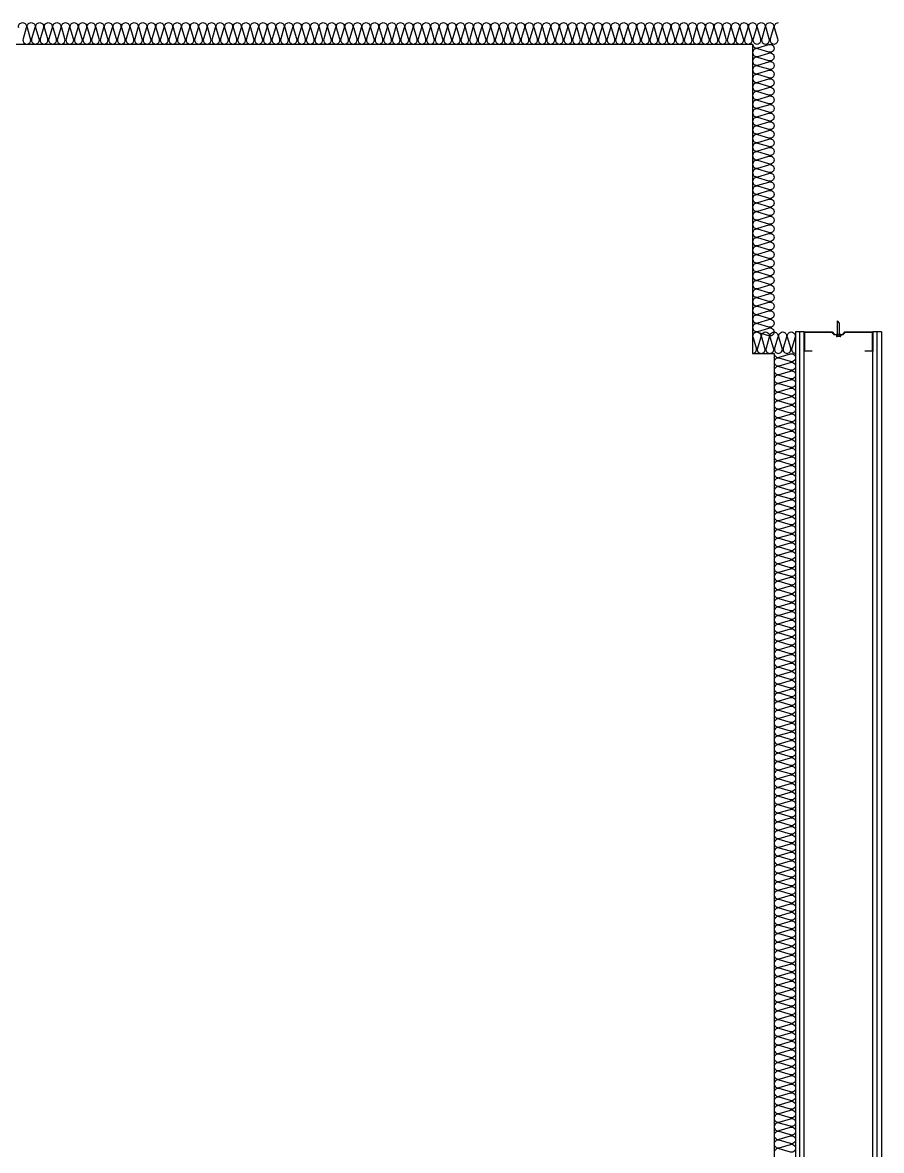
# Model space of a CAD drawing. Header units: millimetres. Extents: x 19868 to 801382, y -4805 to 85279.
# Drawn here: x 770888 to 772888, y 40724 to 43349 of the extents above; entities that cross this region are included whole.
import ezdxf

# ---------------------------------------------------------------- set-up
doc = ezdxf.new("R2010")
doc.units = ezdxf.units.MM
doc.header["$LTSCALE"] = 250
for name, color, linetype in [('8입면선', 8, 'Continuous'), ('A-WALL-D', 7, 'Continuous'), ('GAGAM-DT', 7, 'Continuous'), ('ISL', 251, 'Continuous'), ('입면', 7, 'Continuous')]:
    doc.layers.add(name, color=color, linetype=linetype)

# ---------------------------------------------------------------- blocks, each defined once
blk = doc.blocks.new('*U293')
at = {"layer": '8입면선', "color": 8}
for p, q in [((3316397.6, 471911.4), (3316397.6, 479611.4)), ((3316577.6, 471911.4), (3316577.6, 479611.4))]:
    blk.add_line(p, q, dxfattribs=at)
at = {"layer": 'A-WALL-D'}
for p, q in [((3316387.6, 479611.4), (3316387.6, 471911.4)), ((3316407.6, 479611.4), (3316387.6, 479611.4)), ((3316407.6, 471921.4), (3316407.6, 479611.4)), ((3316567.6, 471921.4), (3316567.6, 479611.4)), ((3316587.6, 479611.4), (3316567.6, 479611.4)), ((3316587.6, 479611.4), (3316587.6, 471911.4))]:
    blk.add_line(p, q, dxfattribs=at)
at = {"layer": 'GAGAM-DT', "color": 8}
for p, q in [((3316485.3, 479605.6), (3316485.3, 479637)), ((3316490.3, 479631.5), (3316485.3, 479637)), ((3316490.3, 479605.6), (3316490.3, 479631.5)), ((3316492.7, 479605.6), (3316482.8, 479605.6)), ((3316482.8, 479605.6), (3316482.8, 479602.1)), ((3316491.2, 479600.6), (3316484.3, 479600.6)), ((3316485.3, 479605.6), (3316485.3, 479600.6)), ((3316490.3, 479605.6), (3316490.3, 479600.6)), ((3316492.7, 479605.6), (3316492.7, 479602.1))]:
    blk.add_line(p, q, dxfattribs=at)
for centre, start, end in [((3316484.3, 479602.1), 180, 270), ((3316491.2, 479602.1), 270, 0)]:
    blk.add_arc(centre, 1.51, start, end, dxfattribs=at)
at = {"layer": '입면', "color": 6}
for p, q in [((3316407.6, 479566.4), (3316407.6, 479611.4)), ((3316407.6, 479611.4), (3316472.9, 479611.4)), ((3316472.4, 479610.2), (3316408.8, 479610.2)), ((3316408.8, 479610.2), (3316408.8, 479567.6)), ((3316477.4, 479604.4), (3316472.4, 479610.2)), ((3316472.9, 479611.4), (3316477.9, 479605.6)), ((3316497.8, 479604.4), (3316477.4, 479604.4)), ((3316477.9, 479605.6), (3316497.3, 479605.6)), ((3316497.3, 479605.6), (3316502.3, 479611.4)), ((3316502.8, 479610.2), (3316497.8, 479604.4)), ((3316502.3, 479611.4), (3316567.6, 479611.4)), ((3316566.4, 479610.2), (3316502.8, 479610.2)), ((3316566.4, 479567.6), (3316566.4, 479610.2)), ((3316567.6, 479611.4), (3316567.6, 479566.4)), ((3316425.4, 479566.4), (3316407.6, 479566.4)), ((3316408.8, 479567.6), (3316425.4, 479567.6)), ((3316425.4, 479567.6), (3316425.4, 479566.4)), ((3316549.8, 479566.4), (3316549.8, 479567.6)), ((3316549.8, 479567.6), (3316566.4, 479567.6)), ((3316567.6, 479566.4), (3316549.8, 479566.4))]:
    blk.add_line(p, q, dxfattribs=at)

msp = doc.modelspace()

# ---------------------------------------------------------------- linework, layer by layer
at = {"layer": 'ISL'}
for points in [[(770879.4, 43336.8, -0.509267), (770888.2, 43348.9, -0.509267), (770897, 43336.8), (770889.4, 43311.1, 1.372593), (770907, 43311.1), (770899.4, 43336.8, -0.509267), (770908.2, 43348.9, -0.509267), (770917, 43336.8), (770909.4, 43311.1, 1.372593), (770927, 43311.1), (770919.4, 43336.8, -0.509267), (770928.2, 43348.9, -0.509267), (770937, 43336.8), (770929.4, 43311.1, 1.372593), (770947, 43311.1), (770939.4, 43336.8, -0.509267), (770948.2, 43348.9, -0.509267), (770957, 43336.8), (770949.4, 43311.1, 1.372593), (770967, 43311.1), (770959.4, 43336.8, -0.509267), (770968.2, 43348.9, -0.509267), (770977, 43336.8), (770969.4, 43311.1, 1.372593), (770987, 43311.1), (770979.4, 43336.8, -0.509267), (770988.2, 43348.9, -0.509267), (770997, 43336.8), (770989.4, 43311.1, 1.372593), (771007, 43311.1), (770999.4, 43336.8, -0.509267), (771008.2, 43348.9, -0.509267), (771017, 43336.8), (771009.4, 43311.1, 1.372593), (771027, 43311.1), (771019.4, 43336.8, -0.509267), (771028.2, 43348.9, -0.509267), (771037, 43336.8), (771029.4, 43311.1, 1.372593), (771047, 43311.1), (771039.4, 43336.8, -0.509267), (771048.2, 43348.9, -0.509267), (771057, 43336.8), (771049.4, 43311.1, 1.372593), (771067, 43311.1), (771059.4, 43336.8, -0.509267), (771068.2, 43348.9, -0.509267), (771077, 43336.8), (771069.4, 43311.1, 1.372593), (771087, 43311.1), (771079.4, 43336.8, -0.509267), (771088.2, 43348.9, -0.509267), (771097, 43336.8), (771089.4, 43311.1, 1.372593), (771107, 43311.1), (771099.4, 43336.8, -0.509267), (771108.2, 43348.9, -0.509267), (771117, 43336.8), (771109.4, 43311.1, 1.372593), (771127, 43311.1), (771119.4, 43336.8, -0.509267), (771128.2, 43348.9, -0.509267), (771137, 43336.8), (771129.4, 43311.1, 1.372593), (771147, 43311.1), (771139.4, 43336.8, -0.509267), (771148.2, 43348.9, -0.509267), (771157, 43336.8), (771149.4, 43311.1, 1.372593), (771167, 43311.1), (771159.4, 43336.8, -0.509267), (771168.2, 43348.9, -0.509267), (771177, 43336.8), (771169.4, 43311.1, 1.372593), (771187, 43311.1), (771179.4, 43336.8, -0.509267), (771188.2, 43348.9, -0.509267), (771197, 43336.8), (771189.4, 43311.1, 1.372593), (771207, 43311.1), (771199.4, 43336.8, -0.509267), (771208.2, 43348.9, -0.509267), (771217, 43336.8), (771209.4, 43311.1, 1.372593), (771227, 43311.1), (771219.4, 43336.8, -0.509267), (771228.2, 43348.9, -0.509267), (771237, 43336.8), (771229.4, 43311.1, 1.372593), (771247, 43311.1), (771239.4, 43336.8, -0.509267), (771248.2, 43348.9, -0.509267), (771257, 43336.8), (771249.4, 43311.1, 1.372593), (771267, 43311.1), (771259.4, 43336.8, -0.509267), (771268.2, 43348.9, -0.509267), (771277, 43336.8), (771269.4, 43311.1, 1.372593), (771287, 43311.1), (771279.4, 43336.8, -0.509267), (771288.2, 43348.9, -0.509267), (771297, 43336.8), (771289.4, 43311.1, 1.372593), (771307, 43311.1), (771299.4, 43336.8, -0.509267), (771308.2, 43348.9, -0.509267), (771317, 43336.8), (771309.4, 43311.1, 1.372593), (771327, 43311.1), (771319.4, 43336.8, -0.509267), (771328.2, 43348.9, -0.509267), (771337, 43336.8), (771329.4, 43311.1, 1.372593), (771347, 43311.1), (771339.4, 43336.8, -0.509267), (771348.2, 43348.9, -0.509267), (771357, 43336.8), (771349.4, 43311.1, 1.372593), (771367, 43311.1), (771359.4, 43336.8, -0.509267), (771368.2, 43348.9, -0.509267), (771377, 43336.8), (771369.4, 43311.1, 1.372593), (771387, 43311.1), (771379.4, 43336.8, -0.509267), (771388.2, 43348.9, -0.509267), (771397, 43336.8), (771389.4, 43311.1, 1.372593), (771407, 43311.1), (771399.4, 43336.8, -0.509267), (771408.2, 43348.9, -0.509267), (771417, 43336.8), (771409.4, 43311.1, 1.372593), (771427, 43311.1), (771419.4, 43336.8, -0.509267), (771428.2, 43348.9, -0.509267), (771437, 43336.8), (771429.4, 43311.1, 1.372593), (771447, 43311.1), (771439.4, 43336.8, -0.509267), (771448.2, 43348.9, -0.509267), (771457, 43336.8), (771449.4, 43311.1, 1.372593), (771467, 43311.1), (771459.4, 43336.8, -0.509267), (771468.2, 43348.9, -0.509267), (771477, 43336.8), (771469.4, 43311.1, 1.372593), (771487, 43311.1), (771479.4, 43336.8, -0.509267), (771488.2, 43348.9, -0.509267), (771497, 43336.8), (771489.4, 43311.1, 1.372593), (771507, 43311.1), (771499.4, 43336.8, -0.509267), (771508.2, 43348.9, -0.509267), (771517, 43336.8), (771509.4, 43311.1, 1.372593), (771527, 43311.1), (771519.4, 43336.8, -0.509267), (771528.2, 43348.9, -0.509267), (771537, 43336.8), (771529.4, 43311.1, 1.372593), (771547, 43311.1), (771539.4, 43336.8, -0.509267), (771548.2, 43348.9, -0.509267), (771557, 43336.8), (771549.4, 43311.1, 1.372593), (771567, 43311.1), (771559.4, 43336.8, -0.509267), (771568.2, 43348.9, -0.509267), (771577, 43336.8), (771569.4, 43311.1, 1.372593), (771587, 43311.1), (771579.4, 43336.8, -0.509267), (771588.2, 43348.9, -0.509267), (771597, 43336.8), (771589.4, 43311.1, 1.372593), (771607, 43311.1), (771599.4, 43336.8, -0.509267), (771608.2, 43348.9, -0.509267), (771617, 43336.8), (771609.4, 43311.1, 1.372593), (771627, 43311.1), (771619.4, 43336.8, -0.509267), (771628.2, 43348.9, -0.509267), (771637, 43336.8), (771629.4, 43311.1, 1.372593), (771647, 43311.1), (771639.4, 43336.8, -0.509267), (771648.2, 43348.9, -0.509267), (771657, 43336.8), (771649.4, 43311.1, 1.372593), (771667, 43311.1), (771659.4, 43336.8, -0.509267), (771668.2, 43348.9, -0.509267), (771677, 43336.8), (771669.4, 43311.1, 1.372593), (771687, 43311.1), (771679.4, 43336.8, -0.509267), (771688.2, 43348.9, -0.509267), (771697, 43336.8), (771689.4, 43311.1, 1.372593), (771707, 43311.1), (771699.4, 43336.8, -0.509267), (771708.2, 43348.9, -0.509267), (771717, 43336.8), (771709.4, 43311.1, 1.372593), (771727, 43311.1), (771719.4, 43336.8, -0.509267), (771728.2, 43348.9, -0.509267), (771737, 43336.8), (771729.4, 43311.1, 1.372593), (771747, 43311.1), (771739.4, 43336.8, -0.509267), (771748.2, 43348.9, -0.509267), (771757, 43336.8), (771749.4, 43311.1, 1.372593), (771767, 43311.1), (771759.4, 43336.8, -0.509267), (771768.2, 43348.9, -0.509267), (771777, 43336.8), (771769.4, 43311.1, 1.372593), (771787, 43311.1), (771779.4, 43336.8, -0.509267), (771788.2, 43348.9, -0.509267), (771797, 43336.8), (771789.4, 43311.1, 1.372593), (771807, 43311.1), (771799.4, 43336.8, -0.509267), (771808.2, 43348.9, -0.509267), (771817, 43336.8), (771809.4, 43311.1, 1.372593), (771827, 43311.1), (771819.4, 43336.8, -0.509267), (771828.2, 43348.9, -0.509267), (771837, 43336.8), (771829.4, 43311.1, 1.372593), (771847, 43311.1), (771839.4, 43336.8, -0.509267), (771848.2, 43348.9, -0.509267), (771857, 43336.8), (771849.4, 43311.1, 1.372593), (771867, 43311.1), (771859.4, 43336.8, -0.509267), (771868.2, 43348.9, -0.509267), (771877, 43336.8), (771869.4, 43311.1, 1.372593), (771887, 43311.1), (771879.4, 43336.8, -0.509267), (771888.2, 43348.9, -0.509267), (771897, 43336.8), (771889.4, 43311.1, 1.372593), (771907, 43311.1), (771899.4, 43336.8, -0.509267), (771908.2, 43348.9, -0.509267), (771917, 43336.8), (771909.4, 43311.1, 1.372593), (771927, 43311.1), (771919.4, 43336.8, -0.509267), (771928.2, 43348.9, -0.509267), (771937, 43336.8), (771929.4, 43311.1, 1.372593), (771947, 43311.1), (771939.4, 43336.8, -0.509267), (771948.2, 43348.9, -0.509267), (771957, 43336.8), (771949.4, 43311.1, 1.372593), (771967, 43311.1), (771959.4, 43336.8, -0.509267), (771968.2, 43348.9, -0.509267), (771977, 43336.8), (771969.4, 43311.1, 1.372593), (771987, 43311.1), (771979.4, 43336.8, -0.509267), (771988.2, 43348.9, -0.509267), (771997, 43336.8), (771989.4, 43311.1, 1.372593), (772007, 43311.1), (771999.4, 43336.8, -0.509267), (772008.2, 43348.9, -0.509267), (772017, 43336.8), (772009.4, 43311.1, 1.372593), (772027, 43311.1), (772019.4, 43336.8, -0.509267), (772028.2, 43348.9, -0.509267), (772037, 43336.8), (772029.4, 43311.1, 1.372593), (772047, 43311.1), (772039.4, 43336.8, -0.509267), (772048.2, 43348.9, -0.509267), (772057, 43336.8), (772049.4, 43311.1, 1.372593), (772067, 43311.1), (772059.4, 43336.8, -0.509267), (772068.2, 43348.9, -0.509267), (772077, 43336.8), (772069.4, 43311.1, 1.372593), (772087, 43311.1), (772079.4, 43336.8, -0.509267), (772088.2, 43348.9, -0.509267), (772097, 43336.8), (772089.4, 43311.1, 1.372593), (772107, 43311.1), (772099.4, 43336.8, -0.509267), (772108.2, 43348.9, -0.509267), (772117, 43336.8), (772109.4, 43311.1, 1.372593), (772127, 43311.1), (772119.4, 43336.8, -0.509267), (772128.2, 43348.9, -0.509267), (772137, 43336.8), (772129.4, 43311.1, 1.372593), (772147, 43311.1), (772139.4, 43336.8, -0.509267), (772148.2, 43348.9, -0.509267), (772157, 43336.8), (772149.4, 43311.1, 1.372593), (772167, 43311.1), (772159.4, 43336.8, -0.509267), (772168.2, 43348.9, -0.509267), (772177, 43336.8), (772169.4, 43311.1, 1.372593), (772187, 43311.1), (772179.4, 43336.8, -0.509267), (772188.2, 43348.9, -0.509267), (772197, 43336.8), (772189.4, 43311.1, 1.372593), (772207, 43311.1), (772199.4, 43336.8, -0.509267), (772208.2, 43348.9, -0.509267), (772217, 43336.8), (772209.4, 43311.1, 1.372593), (772227, 43311.1), (772219.4, 43336.8, -0.509267), (772228.2, 43348.9, -0.509267), (772237, 43336.8), (772229.4, 43311.1, 1.372593), (772247, 43311.1), (772239.4, 43336.8, -0.509267), (772248.2, 43348.9, -0.509267), (772257, 43336.8), (772249.4, 43311.1, 1.372593), (772267, 43311.1), (772259.4, 43336.8, -0.509267), (772268.2, 43348.9, -0.509267), (772277, 43336.8), (772269.4, 43311.1, 1.372593), (772287, 43311.1), (772279.4, 43336.8, -0.509267), (772288.2, 43348.9, -0.509267), (772297, 43336.8), (772289.4, 43311.1, 1.372593), (772307, 43311.1), (772299.4, 43336.8, -0.509267), (772308.2, 43348.9, -0.509267), (772317, 43336.8), (772309.4, 43311.1, 1.372593), (772327, 43311.1), (772319.4, 43336.8, -0.509267), (772328.2, 43348.9, -0.509267), (772337, 43336.8), (772329.4, 43311.1, 1.372593), (772347, 43311.1), (772339.4, 43336.8, -0.509267), (772348.2, 43348.9, -0.509267), (772357, 43336.8), (772349.4, 43311.1, 1.372593), (772367, 43311.1), (772359.4, 43336.8, -0.509267), (772368.2, 43348.9, -0.509267), (772377, 43336.8), (772369.4, 43311.1, 1.372593), (772387, 43311.1), (772379.4, 43336.8, -0.509267), (772388.2, 43348.9, -0.509267), (772397, 43336.8), (772389.4, 43311.1, 1.372593), (772407, 43311.1), (772399.4, 43336.8, -0.509267), (772408.2, 43348.9, -0.509267), (772417, 43336.8), (772409.4, 43311.1, 1.372593), (772427, 43311.1), (772419.4, 43336.8, -0.509267), (772428.2, 43348.9, -0.509267), (772437, 43336.8), (772429.4, 43311.1, 1.372593), (772447, 43311.1), (772439.4, 43336.8, -0.509267), (772448.2, 43348.9, -0.509267), (772457, 43336.8), (772449.4, 43311.1, 1.372593), (772467, 43311.1), (772459.4, 43336.8, -0.509267), (772468.2, 43348.9, -0.509267), (772477, 43336.8), (772469.4, 43311.1, 1.372593), (772487, 43311.1), (772479.4, 43336.8, -0.509267), (772488.2, 43348.9, -0.509267), (772497, 43336.8), (772489.4, 43311.1, 1.372593), (772507, 43311.1), (772499.4, 43336.8, -0.509267), (772508.2, 43348.9, -0.509267), (772517, 43336.8), (772509.4, 43311.1, 1.372593), (772527, 43311.1), (772519.4, 43336.8, -0.509267), (772528.2, 43348.9, -0.509267), (772537, 43336.8), (772529.4, 43311.1, 1.372593), (772547, 43311.1), (772539.4, 43336.8, -0.509267), (772548.2, 43348.9, -0.509267), (772557, 43336.8), (772549.4, 43311.1, 1.372593), (772567, 43311.1), (772559.4, 43336.8, -0.509267), (772568.2, 43348.9, -0.509267), (772577, 43336.8), (772569.4, 43311.1, 1.372593), (772587, 43311.1), (772579.4, 43336.8, -0.509267), (772588.2, 43348.9, -0.509267), (772597, 43336.8), (772589.4, 43311.1, 1.372593), (772607, 43311.1), (772599.4, 43336.8, -0.509267), (772608.2, 43348.9, -0.509267), (772617, 43336.8), (772609.4, 43311.1, 1.372593), (772627, 43311.1), (772619.4, 43336.8, -0.509267), (772628.2, 43348.9, -0.509267), (772637, 43336.8), (772629.4, 43311.1, 1.372593), (772647, 43311.1), (772639.4, 43336.8, -0.509267), (772648.2, 43348.9)], [(772588.2, 43298.9, 0.509267), (772600.3, 43290.1), (772626.1, 43297.8, -1.372593), (772626.1, 43280.1), (772600.3, 43287.8, 0.509267), (772588.2, 43278.9, 0.509267), (772600.3, 43270.1), (772626.1, 43277.8, -1.372593), (772626.1, 43260.1), (772600.3, 43267.8, 0.509267), (772588.2, 43258.9, 0.509267), (772600.3, 43250.1), (772626.1, 43257.8, -1.372593), (772626.1, 43240.1), (772600.3, 43247.8, 0.509267), (772588.2, 43238.9, 0.509267), (772600.3, 43230.1), (772626.1, 43237.8, -1.372593), (772626.1, 43220.1), (772600.3, 43227.8, 0.509267), (772588.2, 43218.9, 0.509267), (772600.3, 43210.1), (772626.1, 43217.8, -1.372593), (772626.1, 43200.1), (772600.3, 43207.8, 0.509267), (772588.2, 43198.9, 0.509267), (772600.3, 43190.1), (772626.1, 43197.8, -1.372593), (772626.1, 43180.1), (772600.3, 43187.8, 0.509267), (772588.2, 43178.9, 0.509267), (772600.3, 43170.1), (772626.1, 43177.8, -1.372593), (772626.1, 43160.1), (772600.3, 43167.8, 0.509267), (772588.2, 43158.9, 0.509267), (772600.3, 43150.1), (772626.1, 43157.8, -1.372593), (772626.1, 43140.1), (772600.3, 43147.8, 0.509267), (772588.2, 43138.9, 0.509267), (772600.3, 43130.1), (772626.1, 43137.8, -1.372593), (772626.1, 43120.1), (772600.3, 43127.8, 0.509267), (772588.2, 43118.9, 0.509267), (772600.3, 43110.1), (772626.1, 43117.8, -1.372593), (772626.1, 43100.1), (772600.3, 43107.8, 0.509267), (772588.2, 43098.9, 0.509267), (772600.3, 43090.1), (772626.1, 43097.8, -1.372593), (772626.1, 43080.1), (772600.3, 43087.8, 0.509267), (772588.2, 43078.9, 0.509267), (772600.3, 43070.1), (772626.1, 43077.8, -1.372593), (772626.1, 43060.1), (772600.3, 43067.8, 0.509267), (772588.2, 43058.9, 0.509267), (772600.3, 43050.1), (772626.1, 43057.8, -1.372593), (772626.1, 43040.1), (772600.3, 43047.8, 0.509267), (772588.2, 43038.9, 0.509267), (772600.3, 43030.1), (772626.1, 43037.8, -1.372593), (772626.1, 43020.1), (772600.3, 43027.8, 0.509267), (772588.2, 43018.9, 0.509267), (772600.3, 43010.1), (772626.1, 43017.8, -1.372593), (772626.1, 43000.1), (772600.3, 43007.8, 0.509267), (772588.2, 42998.9, 0.509267), (772600.3, 42990.1), (772626.1, 42997.8, -1.372593), (772626.1, 42980.1), (772600.3, 42987.8, 0.509267), (772588.2, 42978.9, 0.509267), (772600.3, 42970.1), (772626.1, 42977.8, -1.372593), (772626.1, 42960.1), (772600.3, 42967.8, 0.509267), (772588.2, 42958.9, 0.509267), (772600.3, 42950.1), (772626.1, 42957.8, -1.372593), (772626.1, 42940.1), (772600.3, 42947.8, 0.509267), (772588.2, 42938.9, 0.509267), (772600.3, 42930.1), (772626.1, 42937.8, -1.372593), (772626.1, 42920.1), (772600.3, 42927.8, 0.509267), (772588.2, 42918.9, 0.509267), (772600.3, 42910.1), (772626.1, 42917.8, -1.372593), (772626.1, 42900.1), (772600.3, 42907.8, 0.509267), (772588.2, 42898.9, 0.509267), (772600.3, 42890.1), (772626.1, 42897.8, -1.372593), (772626.1, 42880.1), (772600.3, 42887.8, 0.509267), (772588.2, 42878.9, 0.509267), (772600.3, 42870.1), (772626.1, 42877.8, -1.372593), (772626.1, 42860.1), (772600.3, 42867.8, 0.509267), (772588.2, 42858.9, 0.509267), (772600.3, 42850.1), (772626.1, 42857.8, -1.372593), (772626.1, 42840.1), (772600.3, 42847.8, 0.509267), (772588.2, 42838.9, 0.509267), (772600.3, 42830.1), (772626.1, 42837.8, -1.372593), (772626.1, 42820.1), (772600.3, 42827.8, 0.509267), (772588.2, 42818.9, 0.509267), (772600.3, 42810.1), (772626.1, 42817.8, -1.372593), (772626.1, 42800.1), (772600.3, 42807.8, 0.509267), (772588.2, 42798.9, 0.509267), (772600.3, 42790.1), (772626.1, 42797.8, -1.372593), (772626.1, 42780.1), (772600.3, 42787.8, 0.509267), (772588.2, 42778.9, 0.509267), (772600.3, 42770.1), (772626.1, 42777.8, -1.372593), (772626.1, 42760.1), (772600.3, 42767.8, 0.509267), (772588.2, 42758.9, 0.509267), (772600.3, 42750.1), (772626.1, 42757.8, -1.372593), (772626.1, 42740.1), (772600.3, 42747.8, 0.509267), (772588.2, 42738.9, 0.509267), (772600.3, 42730.1), (772626.1, 42737.8, -1.372593), (772626.1, 42720.1), (772600.3, 42727.8, 0.509267), (772588.2, 42718.9, 0.509267), (772600.3, 42710.1), (772626.1, 42717.8, -1.372593), (772626.1, 42700.1), (772600.3, 42707.8, 0.509267), (772588.2, 42698.9, 0.509267), (772600.3, 42690.1), (772626.1, 42697.8, -1.372593), (772626.1, 42680.1), (772600.3, 42687.8, 0.509267), (772588.2, 42678.9, 0.509267), (772600.3, 42670.1), (772626.1, 42677.8, -1.372593), (772626.1, 42660.1), (772600.3, 42667.8, 0.509267), (772588.2, 42658.9, 0.509267), (772600.3, 42650.1), (772626.1, 42657.8, -1.372593), (772626.1, 42640.1), (772600.3, 42647.8, 0.509267), (772588.2, 42638.9, 0.509267), (772600.3, 42630.1), (772626.1, 42637.8, -1.372593), (772626.1, 42620.1), (772600.3, 42627.8, 0.509267), (772588.2, 42618.9)], [(772588.2, 42578.9, 0.509267), (772597, 42591.1), (772589.4, 42616.8, -1.372593), (772607, 42616.8), (772599.4, 42591.1, 0.509267), (772608.2, 42578.9, 0.509267), (772617, 42591.1), (772609.4, 42616.8, -1.372593), (772627, 42616.8), (772619.4, 42591.1, 0.509267), (772628.2, 42578.9, 0.509267), (772637, 42591.1), (772629.4, 42616.8, -1.372593), (772647, 42616.8), (772639.4, 42591.1, 0.509267), (772648.2, 42578.9, 0.509267), (772657, 42591.1), (772649.4, 42616.8, -1.372593), (772667, 42616.8), (772659.4, 42591.1, 0.509267), (772668.2, 42578.9, 0.509267), (772677, 42591.1), (772669.4, 42616.8, -1.372593), (772687, 42616.8), (772679.4, 42591.1, 0.509267), (772688.2, 42578.9)], [(772638.2, 42578.9, 0.509267), (772650.3, 42570.1), (772676.1, 42577.8, -1.372593), (772676.1, 42560.1), (772650.3, 42567.8, 0.509267), (772638.2, 42558.9, 0.509267), (772650.3, 42550.1), (772676.1, 42557.8, -1.372593), (772676.1, 42540.1), (772650.3, 42547.8, 0.509267), (772638.2, 42538.9, 0.509267), (772650.3, 42530.1), (772676.1, 42537.8, -1.372593), (772676.1, 42520.1), (772650.3, 42527.8, 0.509267), (772638.2, 42518.9, 0.509267), (772650.3, 42510.1), (772676.1, 42517.8, -1.372593), (772676.1, 42500.1), (772650.3, 42507.8, 0.509267), (772638.2, 42498.9, 0.509267), (772650.3, 42490.1), (772676.1, 42497.8, -1.372593), (772676.1, 42480.1), (772650.3, 42487.8, 0.509267), (772638.2, 42478.9, 0.509267), (772650.3, 42470.1), (772676.1, 42477.8, -1.372593), (772676.1, 42460.1), (772650.3, 42467.8, 0.509267), (772638.2, 42458.9, 0.509267), (772650.3, 42450.1), (772676.1, 42457.8, -1.372593), (772676.1, 42440.1), (772650.3, 42447.8, 0.509267), (772638.2, 42438.9, 0.509267), (772650.3, 42430.1), (772676.1, 42437.8, -1.372593), (772676.1, 42420.1), (772650.3, 42427.8, 0.509267), (772638.2, 42418.9, 0.509267), (772650.3, 42410.1), (772676.1, 42417.8, -1.372593), (772676.1, 42400.1), (772650.3, 42407.8, 0.509267), (772638.2, 42398.9, 0.509267), (772650.3, 42390.1), (772676.1, 42397.8, -1.372593), (772676.1, 42380.1), (772650.3, 42387.8, 0.509267), (772638.2, 42378.9, 0.509267), (772650.3, 42370.1), (772676.1, 42377.8, -1.372593), (772676.1, 42360.1), (772650.3, 42367.8, 0.509267), (772638.2, 42358.9, 0.509267), (772650.3, 42350.1), (772676.1, 42357.8, -1.372593), (772676.1, 42340.1), (772650.3, 42347.8, 0.509267), (772638.2, 42338.9, 0.509267), (772650.3, 42330.1), (772676.1, 42337.8, -1.372593), (772676.1, 42320.1), (772650.3, 42327.8, 0.509267), (772638.2, 42318.9, 0.509267), (772650.3, 42310.1), (772676.1, 42317.8, -1.372593), (772676.1, 42300.1), (772650.3, 42307.8, 0.509267), (772638.2, 42298.9, 0.509267), (772650.3, 42290.1), (772676.1, 42297.8, -1.372593), (772676.1, 42280.1), (772650.3, 42287.8, 0.509267), (772638.2, 42278.9, 0.509267), (772650.3, 42270.1), (772676.1, 42277.8, -1.372593), (772676.1, 42260.1), (772650.3, 42267.8, 0.509267), (772638.2, 42258.9, 0.509267), (772650.3, 42250.1), (772676.1, 42257.8, -1.372593), (772676.1, 42240.1), (772650.3, 42247.8, 0.509267), (772638.2, 42238.9, 0.509267), (772650.3, 42230.1), (772676.1, 42237.8, -1.372593), (772676.1, 42220.1), (772650.3, 42227.8, 0.509267), (772638.2, 42218.9, 0.509267), (772650.3, 42210.1), (772676.1, 42217.8, -1.372593), (772676.1, 42200.1), (772650.3, 42207.8, 0.509267), (772638.2, 42198.9, 0.509267), (772650.3, 42190.1), (772676.1, 42197.8, -1.372593), (772676.1, 42180.1), (772650.3, 42187.8, 0.509267), (772638.2, 42178.9, 0.509267), (772650.3, 42170.1), (772676.1, 42177.8, -1.372593), (772676.1, 42160.1), (772650.3, 42167.8, 0.509267), (772638.2, 42158.9, 0.509267), (772650.3, 42150.1), (772676.1, 42157.8, -1.372593), (772676.1, 42140.1), (772650.3, 42147.8, 0.509267), (772638.2, 42138.9, 0.509267), (772650.3, 42130.1), (772676.1, 42137.8, -1.372593), (772676.1, 42120.1), (772650.3, 42127.8, 0.509267), (772638.2, 42118.9, 0.509267), (772650.3, 42110.1), (772676.1, 42117.8, -1.372593), (772676.1, 42100.1), (772650.3, 42107.8, 0.509267), (772638.2, 42098.9, 0.509267), (772650.3, 42090.1), (772676.1, 42097.8, -1.372593), (772676.1, 42080.1), (772650.3, 42087.8, 0.509267), (772638.2, 42078.9, 0.509267), (772650.3, 42070.1), (772676.1, 42077.8, -1.372593), (772676.1, 42060.1), (772650.3, 42067.8, 0.509267), (772638.2, 42058.9, 0.509267), (772650.3, 42050.1), (772676.1, 42057.8, -1.372593), (772676.1, 42040.1), (772650.3, 42047.8, 0.509267), (772638.2, 42038.9, 0.509267), (772650.3, 42030.1), (772676.1, 42037.8, -1.372593), (772676.1, 42020.1), (772650.3, 42027.8, 0.509267), (772638.2, 42018.9, 0.509267), (772650.3, 42010.1), (772676.1, 42017.8, -1.372593), (772676.1, 42000.1), (772650.3, 42007.8, 0.509267), (772638.2, 41998.9, 0.509267), (772650.3, 41990.1), (772676.1, 41997.8, -1.372593), (772676.1, 41980.1), (772650.3, 41987.8, 0.509267), (772638.2, 41978.9, 0.509267), (772650.3, 41970.1), (772676.1, 41977.8, -1.372593), (772676.1, 41960.1), (772650.3, 41967.8, 0.509267), (772638.2, 41958.9, 0.509267), (772650.3, 41950.1), (772676.1, 41957.8, -1.372593), (772676.1, 41940.1), (772650.3, 41947.8, 0.509267), (772638.2, 41938.9, 0.509267), (772650.3, 41930.1), (772676.1, 41937.8, -1.372593), (772676.1, 41920.1), (772650.3, 41927.8, 0.509267), (772638.2, 41918.9, 0.509267), (772650.3, 41910.1), (772676.1, 41917.8, -1.372593), (772676.1, 41900.1), (772650.3, 41907.8, 0.509267), (772638.2, 41898.9, 0.509267), (772650.3, 41890.1), (772676.1, 41897.8, -1.372593), (772676.1, 41880.1), (772650.3, 41887.8, 0.509267), (772638.2, 41878.9, 0.509267), (772650.3, 41870.1), (772676.1, 41877.8, -1.372593), (772676.1, 41860.1), (772650.3, 41867.8, 0.509267), (772638.2, 41858.9, 0.509267), (772650.3, 41850.1), (772676.1, 41857.8, -1.372593), (772676.1, 41840.1), (772650.3, 41847.8, 0.509267), (772638.2, 41838.9, 0.509267), (772650.3, 41830.1), (772676.1, 41837.8, -1.372593), (772676.1, 41820.1), (772650.3, 41827.8, 0.509267), (772638.2, 41818.9, 0.509267), (772650.3, 41810.1), (772676.1, 41817.8, -1.372593), (772676.1, 41800.1), (772650.3, 41807.8, 0.509267), (772638.2, 41798.9, 0.509267), (772650.3, 41790.1), (772676.1, 41797.8, -1.372593), (772676.1, 41780.1), (772650.3, 41787.8, 0.509267), (772638.2, 41778.9, 0.509267), (772650.3, 41770.1), (772676.1, 41777.8, -1.372593), (772676.1, 41760.1), (772650.3, 41767.8, 0.509267), (772638.2, 41758.9, 0.509267), (772650.3, 41750.1), (772676.1, 41757.8, -1.372593), (772676.1, 41740.1), (772650.3, 41747.8, 0.509267), (772638.2, 41738.9, 0.509267), (772650.3, 41730.1), (772676.1, 41737.8, -1.372593), (772676.1, 41720.1), (772650.3, 41727.8, 0.509267), (772638.2, 41718.9, 0.509267), (772650.3, 41710.1), (772676.1, 41717.8, -1.372593), (772676.1, 41700.1), (772650.3, 41707.8, 0.509267), (772638.2, 41698.9, 0.509267), (772650.3, 41690.1), (772676.1, 41697.8, -1.372593), (772676.1, 41680.1), (772650.3, 41687.8, 0.509267), (772638.2, 41678.9, 0.509267), (772650.3, 41670.1), (772676.1, 41677.8, -1.372593), (772676.1, 41660.1), (772650.3, 41667.8, 0.509267), (772638.2, 41658.9, 0.509267), (772650.3, 41650.1), (772676.1, 41657.8, -1.372593), (772676.1, 41640.1), (772650.3, 41647.8, 0.509267), (772638.2, 41638.9, 0.509267), (772650.3, 41630.1), (772676.1, 41637.8, -1.372593), (772676.1, 41620.1), (772650.3, 41627.8, 0.509267), (772638.2, 41618.9, 0.509267), (772650.3, 41610.1), (772676.1, 41617.8, -1.372593), (772676.1, 41600.1), (772650.3, 41607.8, 0.509267), (772638.2, 41598.9, 0.509267), (772650.3, 41590.1), (772676.1, 41597.8, -1.372593), (772676.1, 41580.1), (772650.3, 41587.8, 0.509267), (772638.2, 41578.9, 0.509267), (772650.3, 41570.1), (772676.1, 41577.8, -1.372593), (772676.1, 41560.1), (772650.3, 41567.8, 0.509267), (772638.2, 41558.9, 0.509267), (772650.3, 41550.1), (772676.1, 41557.8, -1.372593), (772676.1, 41540.1), (772650.3, 41547.8, 0.509267), (772638.2, 41538.9, 0.509267), (772650.3, 41530.1), (772676.1, 41537.8, -1.372593), (772676.1, 41520.1), (772650.3, 41527.8, 0.509267), (772638.2, 41518.9, 0.509267), (772650.3, 41510.1), (772676.1, 41517.8, -1.372593), (772676.1, 41500.1), (772650.3, 41507.8, 0.509267), (772638.2, 41498.9, 0.509267), (772650.3, 41490.1), (772676.1, 41497.8, -1.372593), (772676.1, 41480.1), (772650.3, 41487.8, 0.509267), (772638.2, 41478.9, 0.509267), (772650.3, 41470.1), (772676.1, 41477.8, -1.372593), (772676.1, 41460.1), (772650.3, 41467.8, 0.509267), (772638.2, 41458.9, 0.509267), (772650.3, 41450.1), (772676.1, 41457.8, -1.372593), (772676.1, 41440.1), (772650.3, 41447.8, 0.509267), (772638.2, 41438.9, 0.509267), (772650.3, 41430.1), (772676.1, 41437.8, -1.372593), (772676.1, 41420.1), (772650.3, 41427.8, 0.509267), (772638.2, 41418.9, 0.509267), (772650.3, 41410.1), (772676.1, 41417.8, -1.372593), (772676.1, 41400.1), (772650.3, 41407.8, 0.509267), (772638.2, 41398.9, 0.509267), (772650.3, 41390.1), (772676.1, 41397.8, -1.372593), (772676.1, 41380.1), (772650.3, 41387.8, 0.509267), (772638.2, 41378.9, 0.509267), (772650.3, 41370.1), (772676.1, 41377.8, -1.372593), (772676.1, 41360.1), (772650.3, 41367.8, 0.509267), (772638.2, 41358.9, 0.509267), (772650.3, 41350.1), (772676.1, 41357.8, -1.372593), (772676.1, 41340.1), (772650.3, 41347.8, 0.509267), (772638.2, 41338.9, 0.509267), (772650.3, 41330.1), (772676.1, 41337.8, -1.372593), (772676.1, 41320.1), (772650.3, 41327.8, 0.509267), (772638.2, 41318.9, 0.509267), (772650.3, 41310.1), (772676.1, 41317.8, -1.372593), (772676.1, 41300.1), (772650.3, 41307.8, 0.509267), (772638.2, 41298.9, 0.509267), (772650.3, 41290.1), (772676.1, 41297.8, -1.372593), (772676.1, 41280.1), (772650.3, 41287.8, 0.509267), (772638.2, 41278.9, 0.509267), (772650.3, 41270.1), (772676.1, 41277.8, -1.372593), (772676.1, 41260.1), (772650.3, 41267.8, 0.509267), (772638.2, 41258.9, 0.509267), (772650.3, 41250.1), (772676.1, 41257.8, -1.372593), (772676.1, 41240.1), (772650.3, 41247.8, 0.509267), (772638.2, 41238.9, 0.509267), (772650.3, 41230.1), (772676.1, 41237.8, -1.372593), (772676.1, 41220.1), (772650.3, 41227.8, 0.509267), (772638.2, 41218.9, 0.509267), (772650.3, 41210.1), (772676.1, 41217.8, -1.372593), (772676.1, 41200.1), (772650.3, 41207.8, 0.509267), (772638.2, 41198.9, 0.509267), (772650.3, 41190.1), (772676.1, 41197.8, -1.372593), (772676.1, 41180.1), (772650.3, 41187.8, 0.509267), (772638.2, 41178.9, 0.509267), (772650.3, 41170.1), (772676.1, 41177.8, -1.372593), (772676.1, 41160.1), (772650.3, 41167.8, 0.509267), (772638.2, 41158.9, 0.509267), (772650.3, 41150.1), (772676.1, 41157.8, -1.372593), (772676.1, 41140.1), (772650.3, 41147.8, 0.509267), (772638.2, 41138.9, 0.509267), (772650.3, 41130.1), (772676.1, 41137.8, -1.372593), (772676.1, 41120.1), (772650.3, 41127.8, 0.509267), (772638.2, 41118.9, 0.509267), (772650.3, 41110.1), (772676.1, 41117.8, -1.372593), (772676.1, 41100.1), (772650.3, 41107.8, 0.509267), (772638.2, 41098.9, 0.509267), (772650.3, 41090.1), (772676.1, 41097.8, -1.372593), (772676.1, 41080.1), (772650.3, 41087.8, 0.509267), (772638.2, 41078.9, 0.509267), (772650.3, 41070.1), (772676.1, 41077.8, -1.372593), (772676.1, 41060.1), (772650.3, 41067.8, 0.509267), (772638.2, 41058.9, 0.509267), (772650.3, 41050.1), (772676.1, 41057.8, -1.372593), (772676.1, 41040.1), (772650.3, 41047.8, 0.509267), (772638.2, 41038.9, 0.509267), (772650.3, 41030.1), (772676.1, 41037.8, -1.372593), (772676.1, 41020.1), (772650.3, 41027.8, 0.509267), (772638.2, 41018.9, 0.509267), (772650.3, 41010.1), (772676.1, 41017.8, -1.372593), (772676.1, 41000.1), (772650.3, 41007.8, 0.509267), (772638.2, 40998.9, 0.509267), (772650.3, 40990.1), (772676.1, 40997.8, -1.372593), (772676.1, 40980.1), (772650.3, 40987.8, 0.509267), (772638.2, 40978.9, 0.509267), (772650.3, 40970.1), (772676.1, 40977.8, -1.372593), (772676.1, 40960.1), (772650.3, 40967.8, 0.509267), (772638.2, 40958.9, 0.509267), (772650.3, 40950.1), (772676.1, 40957.8, -1.372593), (772676.1, 40940.1), (772650.3, 40947.8, 0.509267), (772638.2, 40938.9, 0.509267), (772650.3, 40930.1), (772676.1, 40937.8, -1.372593), (772676.1, 40920.1), (772650.3, 40927.8, 0.509267), (772638.2, 40918.9, 0.509267), (772650.3, 40910.1), (772676.1, 40917.8, -1.372593), (772676.1, 40900.1), (772650.3, 40907.8, 0.509267), (772638.2, 40898.9, 0.509267), (772650.3, 40890.1), (772676.1, 40897.8, -1.372593), (772676.1, 40880.1), (772650.3, 40887.8, 0.509267), (772638.2, 40878.9, 0.509267), (772650.3, 40870.1), (772676.1, 40877.8, -1.372593), (772676.1, 40860.1), (772650.3, 40867.8, 0.509267), (772638.2, 40858.9, 0.509267), (772650.3, 40850.1), (772676.1, 40857.8, -1.372593), (772676.1, 40840.1), (772650.3, 40847.8, 0.509267), (772638.2, 40838.9, 0.509267), (772650.3, 40830.1), (772676.1, 40837.8, -1.372593), (772676.1, 40820.1), (772650.3, 40827.8, 0.509267), (772638.2, 40818.9, 0.509267), (772650.3, 40810.1), (772676.1, 40817.8, -1.372593), (772676.1, 40800.1), (772650.3, 40807.8, 0.509267), (772638.2, 40798.9, 0.509267), (772650.3, 40790.1), (772676.1, 40797.8, -1.372593), (772676.1, 40780.1), (772650.3, 40787.8, 0.509267), (772638.2, 40778.9, 0.509267), (772650.3, 40770.1), (772676.1, 40777.8, -1.372593), (772676.1, 40760.1), (772650.3, 40767.8, 0.509267), (772638.2, 40758.9, 0.509267), (772650.3, 40750.1), (772676.1, 40757.8, -1.372593), (772676.1, 40740.1), (772650.3, 40747.8, 0.509267), (772638.2, 40738.9, 0.509267), (772650.3, 40730.1), (772676.1, 40737.8, -1.372593), (772676.1, 40720.1), (772650.3, 40727.8, 0.509267), (772638.2, 40718.9, 0.509267)]]:
    msp.add_lwpolyline(points, format="xyb", dxfattribs=at)
msp.add_lwpolyline([(765638.2, 35028.9), (765638.2, 43298.9), (768838.2, 43298.9), (768838.2, 42178.9), (769938.2, 42178.9), (769938.2, 43298.9), (772588.2, 43298.9), (772588.2, 42578.9), (772638.2, 42578.9), (772638.2, 35028.9)], dxfattribs=at)

# ---------------------------------------------------------------- block references
at = {"layer": 'A-WALL-D'}
msp.add_blockref('*U293', (-2543699.4, -436982.5), dxfattribs=at)

doc.saveas('drawing.dxf')
